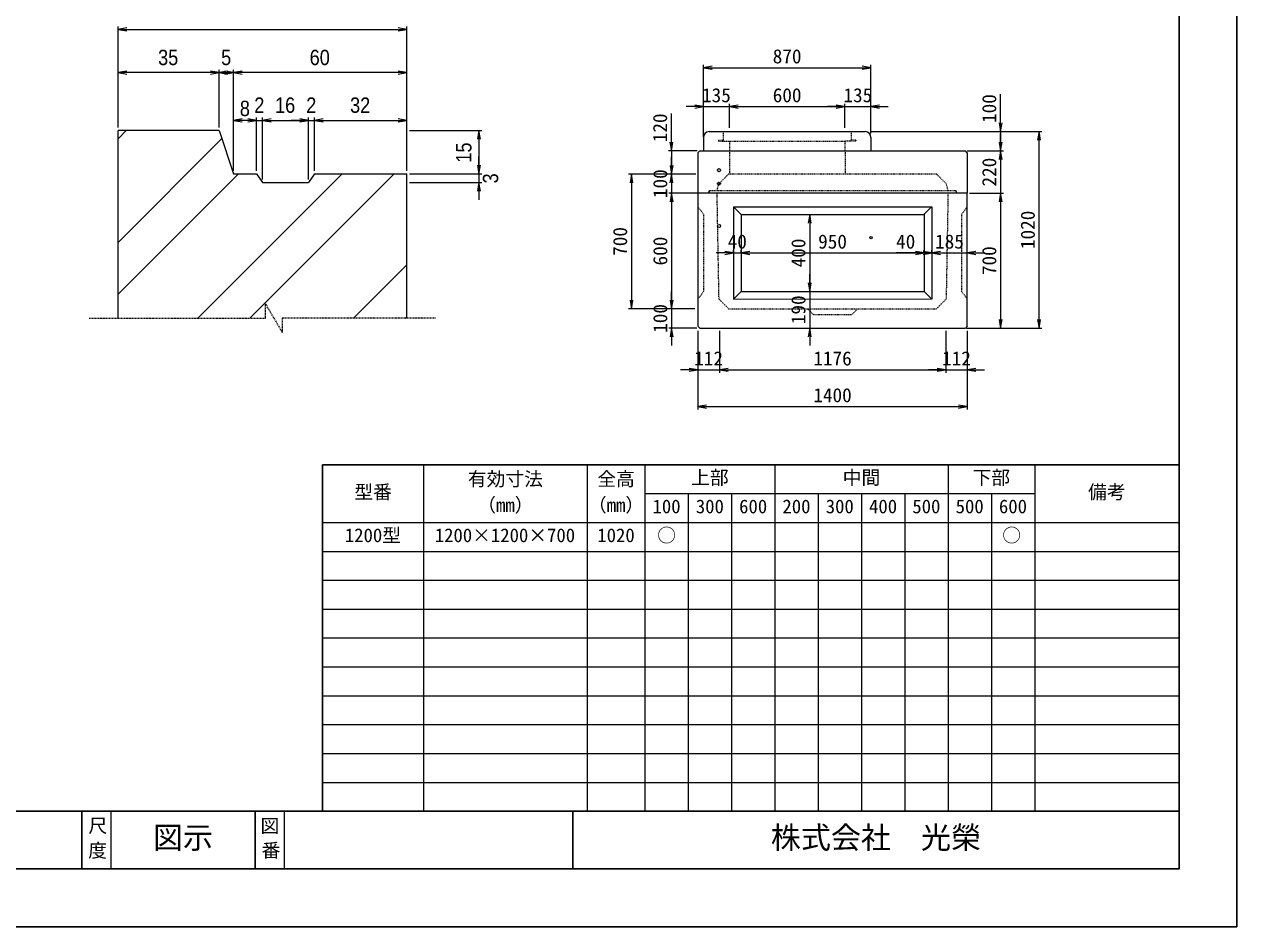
# Model space of a CAD drawing. Units: millimetres, scale not verified. Extents: x -210 to 210, y -148 to 148.
# Drawn here: x 0 to 210, y -148.5 to 7.8 of the extents above; entities that cross this region are included whole.
import ezdxf
from ezdxf.enums import TextEntityAlignment as Align

# ---------------------------------------------------------------- set-up
doc = ezdxf.new("R2010")
doc.units = ezdxf.units.MM
doc.header["$PDMODE"] = 32
doc.header["$PDSIZE"] = 0.5
doc.linetypes.add('USER1', pattern=[12.95, 6.35, -3.175, 0.25, -3.175])
doc.linetypes.add('USER2', pattern=[4.7625, 3.175, -1.5875])
doc.layers.add('0-0', color=7, linetype='Continuous')
for name, color, linetype, lineweight in [('0-1_0', 5, 'Continuous', 25), ('0-2_dims', 2, 'Continuous', 13), ('0-3_pen1実線', 4, 'Continuous', 13), ('0-4_pen2実線', 3, 'Continuous', 13), ('0-5_pen3実線', 7, 'Continuous', 18), ('0-6_pen4実線', 6, 'Continuous', 25), ('0-7_pen1一点', 4, 'USER1', 13), ('0-8_pen2破線', 3, 'USER2', 13), ('0-B_draw', 7, 'Continuous', 13)]:
    doc.layers.add(name, color=color, linetype=linetype, lineweight=lineweight)
doc.styles.add('ＭＳ ゴシック', font='')
doc.styles.add('ＭＳ Ｐゴシック', font='')
doc.styles.get('ＭＳ ゴシック').set_extended_font_data('MS Gothic')
doc.styles.get('ＭＳ Ｐゴシック').set_extended_font_data('MS PGothic')

# ---------------------------------------------------------------- blocks, each defined once
blk = doc.blocks.new('部分図 1')
at = {"layer": '0-1_0'}
blk.add_lwpolyline([(0, 0), (12600, 0), (12600, 8910), (0, 8910)], close=True, dxfattribs=at)
at = {"layer": '0-2_dims'}
for p, q in [((6787.5, 4150.99), (6787.5, 4676.54)), ((8287.5, 3925.99), (8287.5, 4676.54)), ((6787.5, 4661.54), (8287.5, 4661.54)), ((6787.5, 4150.99), (6787.5, 4451.54)), ((7312.5, 4436.54), (6787.5, 4436.54)), ((7312.5, 4150.99), (7312.5, 4451.54)), ((7312.5, 4150.99), (7312.5, 4451.54)), ((7312.5, 4436.54), (7387.5, 4436.54)), ((7387.5, 3925.99), (7387.5, 4451.54)), ((7387.5, 3925.99), (7387.5, 4451.54)), ((8287.5, 4436.54), (7387.5, 4436.54)), ((8287.5, 3925.99), (8287.5, 4451.54)), ((7387.5, 3925.99), (7387.5, 4203.77)), ((7507.5, 4188.77), (7387.5, 4188.77)), ((7507.5, 4188.77), (7417.5, 4188.77)), ((7507.5, 3925.99), (7507.5, 4203.77)), ((7507.5, 3925.99), (7507.5, 4203.77)), ((7507.5, 4188.77), (7537.5, 4188.77)), ((7537.5, 3880.99), (7537.5, 4203.77)), ((7537.5, 3880.99), (7537.5, 4203.77)), ((7537.5, 4188.77), (7777.5, 4188.77)), ((7537.5, 4188.77), (7627.5, 4188.77)), ((7777.5, 4188.77), (7687.5, 4188.77)), ((7777.5, 3880.99), (7777.5, 4203.77)), ((7777.5, 3880.99), (7777.5, 4203.77)), ((7777.5, 4188.77), (7807.5, 4188.77)), ((7807.5, 3925.99), (7807.5, 4203.77)), ((7807.5, 3925.99), (7807.5, 4203.77)), ((7807.5, 4188.77), (7897.5, 4188.77)), ((7807.5, 4188.77), (8287.5, 4188.77)), ((8287.5, 3925.99), (8287.5, 4203.77)), ((8302.5, 4135.99), (8677.59, 4135.99)), ((8662.59, 4135.99), (8662.59, 3910.99)), ((8662.59, 3910.99), (8662.59, 4000.99)), ((8302.5, 3910.99), (8677.59, 3910.99)), ((8302.5, 3910.99), (8677.59, 3910.99)), ((8662.59, 3910.99), (8662.59, 3865.99)), ((8302.5, 3865.99), (8677.59, 3865.99)), ((8662.59, 3865.99), (8662.59, 3775.99))]:
    blk.add_line(p, q, dxfattribs=at)
at = {"layer": '0-2_dims', "lineweight": 18}
for p, q in [((9829, 4102.77), (9829, 4477.27)), ((10699, 4120.27), (10699, 4477.27)), ((9829, 4462.27), (10699, 4462.27)), ((11372.8, 4130.27), (11372.8, 4325.27)), ((9662.5, 4030.07), (9662.5, 4225.07)), ((9829, 4260.27), (9739, 4260.27)), ((9829, 4120.27), (9829, 4275.27)), ((9829, 4260.27), (9964, 4260.27)), ((9964, 4150.27), (9964, 4275.27)), ((9964, 4150.27), (9964, 4275.27)), ((9964, 4260.27), (10054, 4260.27)), ((9964, 4260.27), (10564, 4260.27)), ((10564, 4260.27), (10474, 4260.27)), ((10564, 4150.27), (10564, 4275.27)), ((10564, 4165.27), (10564, 4275.27)), ((10564, 4260.27), (10699, 4260.27)), ((10699, 4135.27), (10699, 4275.27)), ((10699, 4260.27), (10789, 4260.27)), ((10694.8, 4130.27), (11387.8, 4130.27)), ((11339, 4130.27), (11588, 4130.27)), ((11372.8, 4130.27), (11372.8, 4030.07)), ((11372.9, 4030.07), (11372.9, 4120.07)), ((11573, 3110.06), (11573, 4130.27)), ((9796.7, 4030.07), (9647.5, 4030.07)), ((9662.5, 4030.07), (9662.5, 3909.9)), ((9663.4, 3909.9), (9663.4, 3999.9)), ((11198.88, 4030.07), (11387.8, 4030.07)), ((11203.19, 4030.07), (11387.9, 4030.07)), ((11372.8, 4030.07), (11372.8, 3940.07)), ((11372.9, 4030.07), (11372.9, 3810.07)), ((9702.79, 3909.92), (9440, 3909.92)), ((9455, 3909.92), (9455, 3210.07)), ((9785, 3909.9), (9647.5, 3909.9)), ((9789.6, 3909.9), (9648.4, 3909.9)), ((9662.5, 3909.9), (9662.5, 3819.9)), ((9663.4, 3909.9), (9663.4, 3810.07)), ((9809.5, 3810.07), (9648.4, 3810.07)), ((9791, 3810.07), (9648.5, 3810.07)), ((9663.4, 3810.07), (9663.4, 3720.07)), ((9663.5, 3810.07), (9663.5, 3210.07)), ((11211.7, 3810.07), (11387.9, 3810.07)), ((11211.7, 3810.07), (11388, 3810.07)), ((11372.9, 3810.07), (11372.9, 3720.07)), ((11373, 3810.07), (11373, 3110.07)), ((10381.25, 3700.07), (10396.25, 3700.07)), ((10381.25, 3700.07), (10381.25, 3300.07)), ((9985, 3500.07), (9895, 3500.07)), ((9985, 3500.07), (9985, 3515.07)), ((9985, 3500.07), (10025, 3500.07)), ((10025, 3500.07), (10025, 3515.07)), ((10025, 3500.07), (10025, 3515.07)), ((10025, 3500.07), (10115, 3500.07)), ((10025, 3500.07), (10975, 3500.07)), ((10975, 3500.07), (10830, 3500.07)), ((11015, 3500.07), (10925, 3500.07)), ((10975, 3500.07), (10975, 3515.07)), ((10975, 3500.07), (10975, 3515.07)), ((10975, 3500.07), (11015, 3500.07)), ((11015, 3500.07), (11015, 3515.07)), ((11015, 3500.07), (11015, 3515.07)), ((11015, 3500.07), (11105, 3500.07)), ((11015, 3500.07), (11200, 3500.07)), ((11200, 3500.07), (11200, 3515.07)), ((11200, 3500.07), (11290, 3500.07)), ((10381.25, 3300.07), (10381.25, 3390.07)), ((9663.5, 3210.07), (9663.5, 3300.07)), ((10381.25, 3300.07), (10396.25, 3300.07)), ((10381.25, 3300.07), (10396.25, 3300.07)), ((10381.25, 3300.07), (10381.25, 3110.07)), ((9769, 3210.07), (9440, 3210.07)), ((9785, 3210.07), (9648.5, 3210.07)), ((9784, 3210.07), (9648.5, 3210.07)), ((9663.5, 3210.07), (9663.5, 3110.07)), ((9795, 3110.07), (9648.5, 3110.07)), ((9663.5, 3110.07), (9663.5, 3020.07)), ((9800, 3096.27), (9800, 2878)), ((9912, 3096.27), (9912, 2878)), ((9912, 3096.27), (9912, 2878)), ((10381.25, 3110.07), (10396.25, 3110.07)), ((10381.25, 3110.07), (10381.25, 3020.07)), ((11088, 3096.27), (11088, 2878)), ((11088, 3096.27), (11088, 2878)), ((11195.73, 3110.07), (11388, 3110.07)), ((11200, 3096.27), (11200, 2878)), ((11321.31, 3110.06), (11588, 3110.06)), ((9800, 3081.27), (9800, 2687)), ((11200, 3081.27), (11200, 2687)), ((9800, 2893), (9710, 2893)), ((9800, 2893), (9912, 2893)), ((9912, 2893), (10002, 2893)), ((9912, 2893), (11088, 2893)), ((11088, 2893), (10998, 2893)), ((11088, 2893), (11200, 2893)), ((11200, 2893), (11290, 2893)), ((9800, 2702), (11200, 2702))]:
    blk.add_line(p, q, dxfattribs=at)
at = {"layer": '0-2_dims'}
for points in [[(6832.5, 4669.04), (6787.5, 4661.54), (6832.5, 4654.04)], [(8242.5, 4654.04), (8287.5, 4661.54), (8242.5, 4669.04)], [(6832.5, 4444.04), (6787.5, 4436.54), (6832.5, 4429.04)], [(7267.5, 4429.04), (7312.5, 4436.54), (7267.5, 4444.04)], [(7357.5, 4444.04), (7312.5, 4436.54), (7357.5, 4429.04)], [(7342.5, 4429.04), (7387.5, 4436.54), (7342.5, 4444.04)], [(7432.5, 4444.04), (7387.5, 4436.54), (7432.5, 4429.04)], [(8242.5, 4429.04), (8287.5, 4436.54), (8242.5, 4444.04)], [(7432.5, 4196.27), (7387.5, 4188.77), (7432.5, 4181.27)], [(7462.5, 4181.27), (7507.5, 4188.77), (7462.5, 4196.27)], [(7462.5, 4181.27), (7507.5, 4188.77), (7462.5, 4196.27)], [(7582.5, 4196.27), (7537.5, 4188.77), (7582.5, 4181.27)], [(7582.5, 4196.27), (7537.5, 4188.77), (7582.5, 4181.27)], [(7732.5, 4181.27), (7777.5, 4188.77), (7732.5, 4196.27)], [(7732.5, 4181.27), (7777.5, 4188.77), (7732.5, 4196.27)], [(7852.5, 4196.27), (7807.5, 4188.77), (7852.5, 4181.27)], [(7852.5, 4196.27), (7807.5, 4188.77), (7852.5, 4181.27)], [(8242.5, 4181.27), (8287.5, 4188.77), (8242.5, 4196.27)], [(8670.09, 4090.99), (8662.59, 4135.99), (8655.09, 4090.99)], [(8655.09, 3955.99), (8662.59, 3910.99), (8670.09, 3955.99)], [(8655.09, 3955.99), (8662.59, 3910.99), (8670.09, 3955.99)], [(8670.09, 3820.99), (8662.59, 3865.99), (8655.09, 3820.99)]]:
    blk.add_lwpolyline(points, dxfattribs=at)
at = {"layer": '0-2_dims', "lineweight": 18}
for points in [[(9874, 4469.77), (9829, 4462.27), (9874, 4454.77)], [(10654, 4454.77), (10699, 4462.27), (10654, 4469.77)], [(9784, 4252.77), (9829, 4260.27), (9784, 4267.77)], [(10009, 4267.77), (9964, 4260.27), (10009, 4252.77)], [(10009, 4267.77), (9964, 4260.27), (10009, 4252.77)], [(10519, 4252.77), (10564, 4260.27), (10519, 4267.77)], [(10519, 4252.77), (10564, 4260.27), (10519, 4267.77)], [(10744, 4267.77), (10699, 4260.27), (10744, 4252.77)], [(11365.3, 4175.27), (11372.8, 4130.27), (11380.3, 4175.27)], [(11580.5, 4085.27), (11573, 4130.27), (11565.5, 4085.27)], [(9655, 4075.07), (9662.5, 4030.07), (9670, 4075.07)], [(11365.4, 4075.07), (11372.9, 4030.07), (11380.4, 4075.07)], [(11380.3, 3985.07), (11372.8, 4030.07), (11365.3, 3985.07)], [(9462.5, 3864.92), (9455, 3909.92), (9447.5, 3864.92)], [(9670, 3864.9), (9662.5, 3909.9), (9655, 3864.9)], [(9655.9, 3954.9), (9663.4, 3909.9), (9670.9, 3954.9)], [(9670.9, 3765.07), (9663.4, 3810.07), (9655.9, 3765.07)], [(9671, 3765.07), (9663.5, 3810.07), (9656, 3765.07)], [(11380.4, 3765.07), (11372.9, 3810.07), (11365.4, 3765.07)], [(11380.5, 3765.07), (11373, 3810.07), (11365.5, 3765.07)], [(10388.75, 3655.07), (10381.25, 3700.07), (10373.75, 3655.07)], [(9940, 3492.57), (9985, 3500.07), (9940, 3507.57)], [(10070, 3507.57), (10025, 3500.07), (10070, 3492.57)], [(10070, 3507.57), (10025, 3500.07), (10070, 3492.57)], [(10930, 3492.57), (10975, 3500.07), (10930, 3507.57)], [(10930, 3492.57), (10975, 3500.07), (10930, 3507.57)], [(10970, 3492.57), (11015, 3500.07), (10970, 3507.57)], [(11060, 3507.57), (11015, 3500.07), (11060, 3492.57)], [(11245, 3507.57), (11200, 3500.07), (11245, 3492.57)], [(10373.75, 3345.07), (10381.25, 3300.07), (10388.75, 3345.07)], [(10373.75, 3345.07), (10381.25, 3300.07), (10388.75, 3345.07)], [(9447.5, 3255.07), (9455, 3210.07), (9462.5, 3255.07)], [(9656, 3255.07), (9663.5, 3210.07), (9671, 3255.07)], [(9656, 3255.07), (9663.5, 3210.07), (9671, 3255.07)], [(11365.5, 3155.07), (11373, 3110.07), (11380.5, 3155.07)], [(11565.5, 3155.06), (11573, 3110.06), (11580.5, 3155.06)], [(9671, 3065.07), (9663.5, 3110.07), (9656, 3065.07)], [(10388.75, 3065.07), (10381.25, 3110.07), (10373.75, 3065.07)], [(9755, 2885.5), (9800, 2893), (9755, 2900.5)], [(9957, 2900.5), (9912, 2893), (9957, 2885.5)], [(9957, 2900.5), (9912, 2893), (9957, 2885.5)], [(11043, 2885.5), (11088, 2893), (11043, 2900.5)], [(11043, 2885.5), (11088, 2893), (11043, 2900.5)], [(11245, 2900.5), (11200, 2893), (11245, 2885.5)], [(9845, 2709.5), (9800, 2702), (9845, 2694.5)], [(11155, 2694.5), (11200, 2702), (11155, 2709.5)]]:
    blk.add_lwpolyline(points, dxfattribs=at)
at = {"layer": '0-3_pen1実線'}
for p, q in [((6787.5, 4093.42), (6830.07, 4135.99)), ((6787.5, 3554.61), (7326.6, 4093.7)), ((10564, 4077.29), (10566.98, 4080.27)), ((6787.5, 3285.2), (7413.29, 3910.99)), ((7202.11, 3160.99), (7952.11, 3910.99)), ((7471.51, 3160.99), (8221.51, 3910.99)), ((8010.33, 3160.99), (8287.5, 3438.16)), ((8279.74, 3160.99), (8287.5, 3168.75))]:
    blk.add_line(p, q, dxfattribs=at)
at = {"layer": '0-4_pen2実線'}
for centre, radius in [((9910, 3930.07), 8), ((9910, 3640.07), 8), ((10700, 3580.07), 6)]:
    blk.add_circle(centre, radius, dxfattribs=at)
at = {"layer": '0-5_pen3実線'}
for p, q in [((6787.5, 3160.99), (6787.5, 4135.99)), ((7312.5, 4135.99), (6787.5, 4135.99)), ((7312.5, 4135.99), (7387.5, 3910.99)), ((9829, 4100.27), (9829, 4030.27)), ((9859, 4130.27), (10669, 4130.27)), ((10699, 4100.27), (10699, 4030.27)), ((9800, 4020.07), (9810, 4030.07)), ((9800, 4020.07), (9800, 3810.07)), ((9810, 4030.07), (11190, 4030.07)), ((11200, 4020.07), (11190, 4030.07)), ((11200, 4020.07), (11200, 3810.07)), ((7807.5, 3910.99), (7777.5, 3865.99)), ((7807.5, 3910.99), (8287.5, 3910.99)), ((8287.5, 3160.99), (8287.5, 3910.99)), ((11200, 3810.07), (9800, 3810.07)), ((11200, 3120.07), (11200, 3810.07)), ((11014, 3740.07), (10974, 3700.07)), ((10500, 3300.07), (10975, 3300.07)), ((10975, 3300.07), (11015, 3260.07)), ((9985, 3260.07), (11013.65, 3261.42)), ((9810, 3110.07), (11190, 3110.07)), ((11200, 3120.07), (11190, 3110.07)), ((8375, 2400), (8375, 600)), ((9225, 2400), (9225, 600)), ((9525, 2400), (9525, 600)), ((10200, 2400), (10200, 600)), ((11100, 2400), (11100, 600)), ((11550, 2400), (11550, 600)), ((9525, 2250), (11550, 2250)), ((9750, 2250), (9750, 600)), ((9975, 2250), (9975, 600)), ((10425, 2250), (10425, 600)), ((10650, 2250), (10650, 600)), ((10875, 2250), (10875, 600)), ((11325, 2250), (11325, 600)), ((7850, 2100), (12300, 2100)), ((7850, 1950), (12300, 1950)), ((7850, 1800), (12300, 1800)), ((7850, 1650), (12300, 1650)), ((7850, 1500), (12300, 1500)), ((7850, 1350), (12300, 1350)), ((7850, 1200), (12300, 1200)), ((7850, 1050), (12300, 1050)), ((7850, 900), (12300, 900)), ((7850, 750), (12300, 750)), ((6750, 600), (6750, 300)), ((7650, 600), (7650, 300))]:
    blk.add_line(p, q, dxfattribs=at)
for points in [[(7387.5, 3910.99), (7507.5, 3910.99), (7537.5, 3865.99), (7777.5, 3865.99)], [(9800, 3810.07), (9800, 3120.07), (9810, 3110.07)], [(10500, 3740.07), (11015, 3740.07), (11015, 3260.07)], [(10500, 3700.07), (10975, 3700.07), (10975, 3300.07)]]:
    blk.add_lwpolyline(points, dxfattribs=at)
for centre, start, end in [((9859, 4100.27), 90, 180), ((10669, 4100.27), 0, 90)]:
    blk.add_arc(centre, 30, start, end, dxfattribs=at)
at = {"layer": '0-6_pen4実線'}
for p, q in [((12300, 3600), (12300, 2100)), ((7850, 2400), (12300, 2400)), ((7850, 2400), (7850, 600)), ((12300, 2100), (12300, 600)), ((300, 600), (12300, 600)), ((6600, 600), (6600, 300)), ((7500, 600), (7500, 300)), ((9150, 600), (9150, 300))]:
    blk.add_line(p, q, dxfattribs=at)
blk.add_lwpolyline([(300, 300), (12300, 300), (12300, 8610), (300, 8610)], close=True, dxfattribs=at)
at = {"layer": '0-7_pen1一点'}
for p, q in [((7597.5, 3160.99), (7554.2, 3235.99)), ((7554.2, 3160.99), (7554.2, 3235.99)), ((6637.5, 3160.99), (7554.2, 3160.99)), ((7597.5, 3160.99), (7640.8, 3085.99)), ((7640.8, 3160.99), (7640.8, 3085.99)), ((8437.5, 3160.99), (7640.8, 3160.99))]:
    blk.add_line(p, q, dxfattribs=at)
at = {"layer": '0-8_pen2破線'}
for p, q in [((9932, 4130.27), (9932, 4080.27)), ((10596, 4130.27), (10596, 4086.27)), ((9908, 4086.27), (9908, 4080.27)), ((9908, 4086.27), (9932, 4086.27)), ((9908, 4080.27), (10564, 4080.27)), ((9964, 4080.27), (9964, 4030.27)), ((10620, 4080.27), (10564, 4080.27)), ((10564, 4080.27), (10564, 4030.27)), ((10620, 4086.27), (10596, 4086.27)), ((10620, 4086.27), (10620, 4080.27)), ((9965, 4030.07), (9965, 3910.07)), ((10565, 4030.07), (10565, 3910.07)), ((9910, 3860.07), (9960, 3910.07)), ((10500, 3910.07), (9960, 3910.07)), ((11040, 3910.07), (10500, 3910.07)), ((11090, 3860.07), (11040, 3910.07)), ((9900, 3825.07), (9910, 3860.07)), ((11100, 3825.07), (11090, 3860.07)), ((9860, 3825.07), (9855, 3810.07)), ((9855, 3810.07), (9860, 3825.07)), ((9860, 3825.07), (11140, 3825.07)), ((9910, 3260.07), (9900, 3810.07)), ((11200, 3740.07), (11170, 3700.07)), ((11170, 3700.07), (11170, 3300.07)), ((11170, 3300.07), (11200, 3260.07)), ((9960, 3210.07), (9910, 3260.07)), ((9960, 3210.07), (11040, 3210.07)), ((10400, 3180.07), (10370, 3210.07))]:
    blk.add_line(p, q, dxfattribs=at)
for points in [[(11099.73, 3810.07), (11090, 3260.07), (11040, 3210.07)], [(11140, 3825.07), (11145, 3810.07), (11140, 3825.07)], [(9800, 3740.07), (9830, 3700.07), (9830, 3300.07), (9800, 3260.07)], [(10400, 3180.07), (10600, 3180.07), (10630, 3210.07)]]:
    blk.add_lwpolyline(points, dxfattribs=at)
blk.add_point((9910, 3860.07), dxfattribs=at)
at = {"layer": '0-B_draw'}
for p, q in [((9985, 3740.07), (9985, 3260.07)), ((9985, 3740.07), (10025, 3700.07)), ((9985, 3740.07), (10500, 3740.07)), ((10025, 3700.07), (10025, 3300.07)), ((10025, 3700.07), (10500, 3700.07)), ((10025, 3300.07), (9985, 3260.07)), ((10025, 3300.07), (10500, 3300.07))]:
    blk.add_line(p, q, dxfattribs=at)
at = {"layer": '0-2_dims', "color": 7, "style": 'ＭＳ Ｐゴシック', "width": 0.9}
for s, p in [('35', (6995.45, 4451.54)), ('5', (7322.73, 4451.54)), ('60', (7782.95, 4451.54)), ('8', (7420.23, 4186.72)), ('2', (7495.23, 4203.77)), ('16', (7602.95, 4203.77)), ('2', (7765.23, 4203.77)), ('32', (7992.95, 4203.77))]:
    blk.add_text(s, height=79.98, dxfattribs=at).set_placement(p, align=Align.BOTTOM_LEFT)
at = {"layer": '0-2_dims', "color": 7, "style": 'ＭＳ ゴシック'}
for s, p in [('870', (10189, 4462.77)), ('135', (9821.5, 4260.77)), ('600', (10189, 4260.77)), ('135', (10556.5, 4260.77)), ('40', (9955, 3500.57)), ('950', (10425, 3500.57)), ('40', (10830, 3500.57)), ('185', (11032.5, 3500.57)), ('112', (9781, 2893.5)), ('1176', (10400, 2893.5)), ('112', (11069, 2893.5)), ('1400', (10400, 2702.5))]:
    blk.add_text(s, height=73.31, dxfattribs=at).set_placement(p, align=Align.BOTTOM_LEFT)
for s, p in [('100', (11372.3, 4175.27)), ('120', (9662, 4075.07)), ('220', (11372.4, 3845.07)), ('100', (9662.9, 3784.99)), ('1020', (11572.5, 3520.17)), ('700', (9454.5, 3485)), ('600', (9663, 3435.07)), ('400', (10380.75, 3425.07)), ('700', (11372.5, 3385.07)), ('100', (9663, 3085.07)), ('190', (10380.75, 3130.07))]:
    blk.add_text(s, height=73.31, rotation=90, dxfattribs=at).set_placement(p, align=Align.BOTTOM_LEFT)
at = {"layer": '0-2_dims', "color": 7, "style": 'ＭＳ Ｐゴシック', "width": 0.9}
for s, p in [('15', (8647.59, 3968.95)), ('3', (8786.68, 3861.22))]:
    blk.add_text(s, height=79.98, rotation=90, dxfattribs=at).set_placement(p, align=Align.BOTTOM_LEFT)
at = {"layer": '0-5_pen3実線', "style": 'ＭＳ ゴシック'}
for s, height, p in [('有効寸法', 71.47, (8605.03, 2268.76)), ('全高', 71.47, (9277.52, 2268.76)), ('上部', 71.51, (9764.96, 2276.23)), ('中間', 71.46, (10552.52, 2276.26)), ('下部', 71.52, (11227.45, 2276.23)), ('型番', 71.47, (8015.02, 2201.26)), ('備考', 71.45, (11827.54, 2201.27)), ('（mm）', 71.49, (8653.73, 2133.74)), ('（mm）', 71.49, (9228.73, 2133.74)), ('100', 71.47, (9564.39, 2126.26)), ('300', 71.47, (9789.39, 2126.26)), ('600', 71.48, (10014.38, 2126.25)), ('200', 71.47, (10239.39, 2126.26)), ('300', 71.47, (10464.39, 2126.26)), ('400', 71.46, (10689.4, 2126.27)), ('500', 71.47, (10914.39, 2126.26)), ('500', 71.47, (11139.39, 2126.26)), ('600', 71.48, (11364.38, 2126.25)), ('1200型', 71.47, (7965.67, 1976.25)), ('1200×1200×700', 71.48, (8432.84, 1976.25)), ('1020', 71.47, (9277.51, 1976.26)), ('○', 71.37, (9588.83, 1976.33)), ('○', 71.37, (11381.83, 1976.33)), ('尺', 71.42, (6633.3, 467.75)), ('図示', 114.3, (6969.04, 372.02)), ('図', 71.42, (7527.6, 467)), ('株式会社\u3000光榮', 114.4, (10179.07, 372.01)), ('度', 71.44, (6632.55, 339)), ('番', 71.42, (7533.3, 339.75))]:
    blk.add_text(s, height=height, dxfattribs=at).set_placement(p, align=Align.BOTTOM_LEFT)

msp = doc.modelspace()

# ---------------------------------------------------------------- block references
at = {"layer": '0-0', "xscale": 0.03333333, "yscale": 0.03333333}
msp.add_blockref('部分図 1', (-210, -148.5), dxfattribs=at)

doc.saveas('drawing.dxf')
